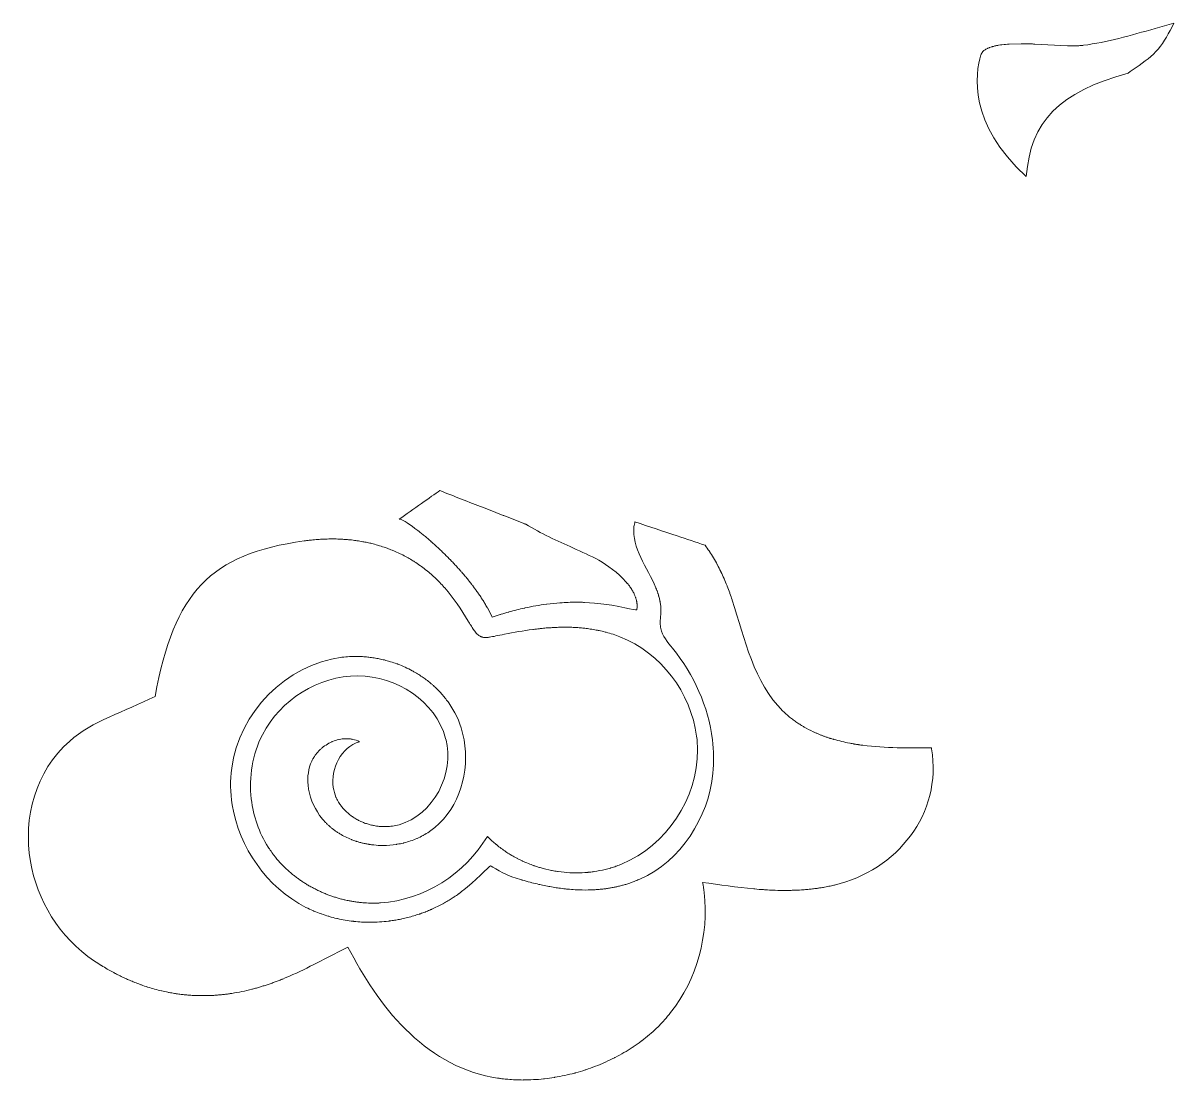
# Model space of a CAD drawing. Header units: millimetres. Extents: x -1356 to 546, y -801 to 88.
# Drawn here: x 78.3 to 284.7, y -286.7 to -97.3 of the extents above; entities that cross this region are included whole.
import ezdxf

# ---------------------------------------------------------------- set-up
doc = ezdxf.new("R2010")
doc.units = ezdxf.units.MM
doc.header["$MEASUREMENT"] = 0
doc.layers.add('Layer 1', color=7, linetype='Continuous')

msp = doc.modelspace()

# ---------------------------------------------------------------- linework, layer by layer
at = {"layer": 'Layer 1', "lineweight": 0}
for points, knots in [([(276.49, -106.25), (264.08, -109.68), (258.93, -114.9), (258.2, -124.8), (247.74, -115.32), (249.02, -106.38), (250.07, -102.97), (250.09, -102.9), (250.12, -102.83), (250.14, -102.78), (250.14, -102.78), (250.17, -102.74), (250.17, -102.74), (250.19, -102.68), (250.22, -102.63), (250.26, -102.58), (250.28, -102.56), (250.3, -102.53), (250.32, -102.51), (250.36, -102.46), (250.39, -102.42), (250.43, -102.38), (250.46, -102.35), (250.49, -102.32), (250.54, -102.28), (250.58, -102.24), (250.62, -102.2), (250.68, -102.16), (250.68, -102.16), (250.81, -102.07), (250.81, -102.07), (250.85, -102.04), (250.9, -102.01), (250.94, -101.99), (250.94, -101.99), (251.14, -101.88), (251.14, -101.88), (251.19, -101.86), (251.24, -101.83), (251.29, -101.81), (251.29, -101.81), (251.52, -101.71), (251.52, -101.71), (251.58, -101.69), (251.63, -101.66), (251.69, -101.64), (251.69, -101.64), (251.95, -101.56), (251.95, -101.56), (252.02, -101.54), (252.08, -101.52), (252.16, -101.5), (252.2, -101.48), (252.25, -101.47), (252.3, -101.46), (252.3, -101.46), (252.44, -101.42), (252.44, -101.42), (252.51, -101.4), (252.59, -101.38), (252.67, -101.37), (252.73, -101.35), (252.79, -101.34), (252.85, -101.33), (252.85, -101.33), (252.99, -101.3), (252.99, -101.3), (253.07, -101.29), (253.15, -101.27), (253.23, -101.26), (253.23, -101.26), (253.58, -101.2), (253.58, -101.2), (253.66, -101.19), (253.75, -101.18), (253.83, -101.17), (253.83, -101.17), (254.21, -101.13), (254.21, -101.13), (254.29, -101.12), (254.38, -101.11), (254.47, -101.1), (254.47, -101.1), (254.83, -101.07), (254.83, -101.07), (254.93, -101.06), (255.04, -101.05), (255.14, -101.05), (255.14, -101.05), (257.3, -100.99), (257.3, -100.99), (257.3, -100.99), (258.97, -101.02), (258.97, -101.02), (259.21, -101.03), (259.44, -101.04), (259.72, -101.05), (259.72, -101.05), (265.56, -101.35), (265.56, -101.35), (265.76, -101.35), (265.96, -101.36), (266.15, -101.36), (266.15, -101.36), (266.22, -101.36), (266.22, -101.36), (266.36, -101.36), (266.5, -101.36), (266.63, -101.36), (266.63, -101.36), (266.88, -101.36), (266.88, -101.36), (267, -101.36), (267.13, -101.36), (267.25, -101.35), (267.25, -101.35), (267.43, -101.35), (267.43, -101.35), (267.55, -101.34), (267.66, -101.34), (267.81, -101.33), (267.81, -101.33), (267.93, -101.32), (267.93, -101.32), (268.08, -101.31), (268.22, -101.3), (268.36, -101.28), (268.36, -101.28), (268.43, -101.27), (268.43, -101.27), (272.71, -100.72), (276.89, -99.51), (281.33, -98.24), (282.42, -97.92), (283.54, -97.6), (284.68, -97.28), (283.75, -99.09), (282.94, -100.65), (281.85, -101.94), (280.79, -103.2), (279.37, -104.2), (277.87, -105.26), (277.42, -105.58), (276.95, -105.91), (276.49, -106.25)], [0, 0, 0, 0, 1, 1, 1, 2, 2, 2, 3, 3, 3, 4, 4, 4, 5, 5, 5, 6, 6, 6, 7, 7, 7, 8, 8, 8, 9, 9, 9, 10, 10, 10, 11, 11, 11, 12, 12, 12, 13, 13, 13, 14, 14, 14, 15, 15, 15, 16, 16, 16, 17, 17, 17, 18, 18, 18, 19, 19, 19, 20, 20, 20, 21, 21, 21, 22, 22, 22, 23, 23, 23, 24, 24, 24, 25, 25, 25, 26, 26, 26, 27, 27, 27, 28, 28, 28, 29, 29, 29, 30, 30, 30, 31, 31, 31, 32, 32, 32, 33, 33, 33, 34, 34, 34, 35, 35, 35, 36, 36, 36, 37, 37, 37, 38, 38, 38, 39, 39, 39, 40, 40, 40, 41, 41, 41, 42, 42, 42, 43, 43, 43, 44, 44, 44, 45, 45, 45, 46, 46, 46, 47, 47, 47, 48, 48, 48, 48]), ([(164.43, -185.53), (164.51, -185.56), (164.59, -185.59), (164.67, -185.62), (165.88, -186.09), (167.09, -186.57), (168.29, -187.06), (168.35, -187.08), (168.4, -187.11), (168.46, -187.13), (171.18, -188.78), (174.09, -190.1), (176.92, -191.38), (178.51, -192.09), (180.06, -192.79), (181.55, -193.54), (183.06, -194.47), (184.98, -195.82), (186.41, -197.43), (186.41, -197.44), (186.42, -197.44), (186.42, -197.44), (186.5, -197.53), (186.58, -197.63), (186.66, -197.73), (186.67, -197.73), (186.67, -197.73), (186.67, -197.74), (186.75, -197.83), (186.83, -197.93), (186.9, -198.02), (186.91, -198.03), (186.91, -198.03), (186.92, -198.04), (186.99, -198.13), (187.06, -198.23), (187.13, -198.33), (187.13, -198.33), (187.14, -198.34), (187.14, -198.35), (187.21, -198.44), (187.28, -198.54), (187.34, -198.63), (187.35, -198.64), (187.35, -198.65), (187.36, -198.66), (187.42, -198.75), (187.48, -198.85), (187.53, -198.94), (187.54, -198.95), (187.55, -198.97), (187.56, -198.98), (187.61, -199.07), (187.66, -199.16), (187.71, -199.25), (187.72, -199.27), (187.73, -199.29), (187.74, -199.3), (187.79, -199.39), (187.83, -199.48), (187.87, -199.57), (187.88, -199.59), (187.89, -199.61), (187.9, -199.63), (187.94, -199.71), (187.98, -199.8), (188.02, -199.89), (188.02, -199.91), (188.03, -199.94), (188.04, -199.96), (188.08, -200.04), (188.11, -200.13), (188.14, -200.22), (188.15, -200.24), (188.16, -200.27), (188.17, -200.29), (188.19, -200.37), (188.22, -200.46), (188.24, -200.54), (188.25, -200.57), (188.26, -200.6), (188.27, -200.63), (188.29, -200.71), (188.3, -200.79), (188.32, -200.87), (188.33, -200.9), (188.34, -200.93), (188.34, -200.97), (188.36, -201.04), (188.37, -201.12), (188.38, -201.19), (188.38, -201.23), (188.39, -201.27), (188.39, -201.31), (188.4, -201.37), (188.4, -201.44), (188.41, -201.5), (188.41, -201.55), (188.42, -201.6), (188.42, -201.66), (188.42, -201.7), (188.42, -201.74), (188.42, -201.78), (188.42, -201.97), (188.41, -202.16), (188.39, -202.35), (188.39, -202.35), (188.39, -202.36), (188.39, -202.36), (188.38, -202.38), (188.37, -202.4), (188.36, -202.42), (188.35, -202.42), (188.34, -202.43), (188.33, -202.44), (188.32, -202.44), (188.3, -202.45), (188.29, -202.46), (188.27, -202.46), (188.26, -202.47), (188.24, -202.47), (188.22, -202.47), (188.2, -202.47), (188.18, -202.48), (188.16, -202.48), (188.15, -202.48), (188.13, -202.48), (187.24, -202.48), (184.09, -201.33), (178.98, -201.13), (178.92, -201.13), (178.86, -201.13), (178.8, -201.12), (178.55, -201.12), (178.3, -201.11), (178.04, -201.11), (177.95, -201.11), (177.85, -201.1), (177.76, -201.1), (177.67, -201.1), (177.58, -201.1), (177.5, -201.1), (176.58, -201.1), (175.61, -201.13), (174.58, -201.21), (174.58, -201.21), (174.58, -201.21), (174.58, -201.21), (173.82, -201.26), (173.03, -201.34), (172.21, -201.45), (172.19, -201.45), (172.17, -201.45), (172.15, -201.46), (170.93, -201.62), (169.65, -201.84), (168.31, -202.13), (168.28, -202.14), (168.24, -202.14), (168.2, -202.15), (167.31, -202.35), (166.39, -202.58), (165.44, -202.84), (165.42, -202.85), (165.4, -202.86), (165.38, -202.86), (164.93, -202.99), (164.48, -203.12), (164.02, -203.26), (163.98, -203.28), (163.93, -203.29), (163.88, -203.31), (163.4, -203.46), (162.91, -203.62), (162.42, -203.79), (162.17, -203.23), (161.89, -202.68), (161.58, -202.13), (161.57, -202.09), (161.55, -202.06), (161.53, -202.03), (161.39, -201.79), (161.25, -201.54), (161.11, -201.3), (161.08, -201.25), (161.05, -201.2), (161.02, -201.15), (160.88, -200.93), (160.74, -200.7), (160.6, -200.48), (160.56, -200.42), (160.52, -200.36), (160.48, -200.3), (160.34, -200.09), (160.2, -199.88), (160.05, -199.66), (160.01, -199.6), (159.96, -199.54), (159.92, -199.47), (159.78, -199.27), (159.63, -199.06), (159.48, -198.85), (159.43, -198.79), (159.39, -198.73), (159.34, -198.66), (159.19, -198.46), (159.04, -198.25), (158.88, -198.05), (158.83, -197.99), (158.78, -197.92), (158.73, -197.86), (158.58, -197.66), (158.42, -197.46), (158.26, -197.26), (158.21, -197.2), (158.16, -197.14), (158.11, -197.07), (157.95, -196.87), (157.79, -196.68), (157.62, -196.48), (157.57, -196.42), (157.52, -196.36), (157.47, -196.3), (157.3, -196.1), (157.14, -195.91), (156.97, -195.72), (156.92, -195.66), (156.87, -195.6), (156.81, -195.54), (156.65, -195.35), (156.47, -195.16), (156.3, -194.97), (156.25, -194.91), (156.2, -194.86), (156.15, -194.8), (155.98, -194.61), (155.8, -194.42), (155.63, -194.23), (155.58, -194.18), (155.53, -194.13), (155.48, -194.08), (155.31, -193.89), (155.13, -193.71), (154.95, -193.52), (154.9, -193.47), (154.86, -193.43), (154.81, -193.38), (154.63, -193.2), (154.45, -193.01), (154.26, -192.83), (154.22, -192.79), (154.18, -192.75), (154.14, -192.71), (153.95, -192.52), (153.76, -192.34), (153.58, -192.16), (153.54, -192.12), (153.51, -192.09), (153.47, -192.05), (153.28, -191.87), (153.09, -191.69), (152.9, -191.51), (152.87, -191.48), (152.84, -191.45), (152.81, -191.42), (152.61, -191.24), (152.42, -191.07), (152.23, -190.9), (152.2, -190.87), (152.18, -190.85), (152.15, -190.82), (151.96, -190.64), (151.76, -190.47), (151.57, -190.3), (151.55, -190.29), (151.53, -190.27), (151.51, -190.25), (151.31, -190.08), (151.12, -189.91), (150.93, -189.75), (150.92, -189.73), (150.9, -189.72), (150.88, -189.7), (150.69, -189.54), (150.5, -189.38), (150.31, -189.22), (150.3, -189.21), (150.28, -189.2), (150.27, -189.19), (150.08, -189.03), (149.89, -188.88), (149.71, -188.73), (149.7, -188.72), (149.69, -188.72), (149.69, -188.71), (149.5, -188.56), (149.32, -188.42), (149.14, -188.28), (149.13, -188.27), (149.13, -188.27), (149.13, -188.27), (147.66, -187.13), (146.52, -186.4), (146, -186.24), (146, -186.24), (146, -186.24), (146, -186.24), (145.94, -186.22), (145.88, -186.21), (145.84, -186.21), (145.84, -186.21), (145.83, -186.21), (145.83, -186.21), (145.83, -186.21), (145.82, -186.2), (145.82, -186.2), (145.78, -186.2), (145.75, -186.21), (145.73, -186.23), (148.29, -184.43), (151.41, -182.24), (153.07, -181.07), (155.62, -182.13), (158.23, -183.14), (160.86, -184.15), (162.04, -184.6), (163.24, -185.06), (164.43, -185.53)], [0, 0, 0, 0, 1, 1, 1, 2, 2, 2, 3, 3, 3, 4, 4, 4, 5, 5, 5, 6, 6, 6, 7, 7, 7, 8, 8, 8, 9, 9, 9, 10, 10, 10, 11, 11, 11, 12, 12, 12, 13, 13, 13, 14, 14, 14, 15, 15, 15, 16, 16, 16, 17, 17, 17, 18, 18, 18, 19, 19, 19, 20, 20, 20, 21, 21, 21, 22, 22, 22, 23, 23, 23, 24, 24, 24, 25, 25, 25, 26, 26, 26, 27, 27, 27, 28, 28, 28, 29, 29, 29, 30, 30, 30, 31, 31, 31, 32, 32, 32, 33, 33, 33, 34, 34, 34, 35, 35, 35, 36, 36, 36, 37, 37, 37, 38, 38, 38, 39, 39, 39, 40, 40, 40, 41, 41, 41, 42, 42, 42, 43, 43, 43, 44, 44, 44, 45, 45, 45, 46, 46, 46, 47, 47, 47, 48, 48, 48, 49, 49, 49, 50, 50, 50, 51, 51, 51, 52, 52, 52, 53, 53, 53, 54, 54, 54, 55, 55, 55, 56, 56, 56, 57, 57, 57, 58, 58, 58, 59, 59, 59, 60, 60, 60, 61, 61, 61, 62, 62, 62, 63, 63, 63, 64, 64, 64, 65, 65, 65, 66, 66, 66, 67, 67, 67, 68, 68, 68, 69, 69, 69, 70, 70, 70, 71, 71, 71, 72, 72, 72, 73, 73, 73, 74, 74, 74, 75, 75, 75, 76, 76, 76, 77, 77, 77, 78, 78, 78, 79, 79, 79, 80, 80, 80, 81, 81, 81, 82, 82, 82, 83, 83, 83, 84, 84, 84, 85, 85, 85, 86, 86, 86, 87, 87, 87, 88, 88, 88, 89, 89, 89, 90, 90, 90, 91, 91, 91, 92, 92, 92, 93, 93, 93, 94, 94, 94, 95, 95, 95, 96, 96, 96, 97, 97, 97, 98, 98, 98, 99, 99, 99, 100, 100, 100, 101, 101, 101, 102, 102, 102, 103, 103, 103, 104, 104, 104, 105, 105, 105, 106, 106, 106, 107, 107, 107, 108, 108, 108, 109, 109, 109, 109]), ([(212.91, -252.72), (212.42, -252.7), (211.92, -252.67), (211.42, -252.64), (211.31, -252.64), (211.2, -252.63), (211.09, -252.62), (210.56, -252.59), (210.03, -252.55), (209.5, -252.5), (209.45, -252.5), (209.41, -252.49), (209.36, -252.49), (206.28, -252.21), (203.2, -251.76), (200.16, -251.31), (200.16, -251.31), (200.16, -251.31), (200.16, -251.31), (200.16, -251.31), (200.16, -251.31), (200.16, -251.31), (200.27, -251.91), (200.36, -252.52), (200.43, -253.12), (201.33, -260.72), (199.15, -268.65), (194.43, -274.67), (194.08, -275.11), (193.72, -275.54), (193.34, -275.96), (193.3, -276.02), (193.25, -276.07), (193.2, -276.12), (192.83, -276.53), (192.45, -276.92), (192.05, -277.31), (192, -277.36), (191.95, -277.41), (191.9, -277.46), (191.07, -278.25), (190.19, -279), (189.27, -279.69), (189.22, -279.73), (189.18, -279.77), (189.13, -279.8), (188.67, -280.14), (188.21, -280.47), (187.73, -280.79), (187.67, -280.82), (187.62, -280.86), (187.56, -280.9), (186.57, -281.55), (185.55, -282.14), (184.49, -282.69), (184.45, -282.71), (184.41, -282.73), (184.36, -282.76), (183.84, -283.02), (183.31, -283.27), (182.78, -283.52), (182.72, -283.54), (182.66, -283.57), (182.6, -283.59), (181.5, -284.08), (180.37, -284.52), (179.22, -284.9), (179.18, -284.91), (179.15, -284.92), (179.11, -284.93), (178.55, -285.12), (177.98, -285.29), (177.41, -285.44), (177.35, -285.46), (177.29, -285.48), (177.23, -285.49), (176.05, -285.81), (174.86, -286.07), (173.66, -286.26), (173.64, -286.27), (173.61, -286.27), (173.58, -286.28), (173, -286.37), (172.42, -286.45), (171.83, -286.52), (171.77, -286.52), (171.7, -286.53), (171.64, -286.54), (171.05, -286.6), (170.46, -286.65), (169.88, -286.68), (169.87, -286.68), (169.85, -286.68), (169.84, -286.68), (169.24, -286.72), (168.64, -286.73), (168.05, -286.73), (168.02, -286.73), (168, -286.74), (167.98, -286.74), (167.51, -286.73), (167.05, -286.73), (166.58, -286.7), (166.57, -286.7), (166.57, -286.7), (166.56, -286.7), (166.13, -286.68), (165.7, -286.65), (165.27, -286.62), (165.19, -286.61), (165.1, -286.6), (165.02, -286.59), (164.65, -286.56), (164.28, -286.52), (163.91, -286.47), (163.84, -286.46), (163.76, -286.45), (163.69, -286.44), (163.25, -286.38), (162.82, -286.31), (162.39, -286.23), (150.18, -283.94), (141.89, -273.38), (136.57, -262.9), (133.3, -264.55), (130.06, -266.33), (126.7, -267.85), (126.09, -268.13), (125.48, -268.39), (124.87, -268.64), (124.78, -268.67), (124.69, -268.71), (124.61, -268.75), (124.36, -268.85), (124.12, -268.94), (123.87, -269.03), (123.76, -269.08), (123.64, -269.12), (123.53, -269.16), (123.29, -269.25), (123.06, -269.33), (122.82, -269.42), (122.7, -269.46), (122.58, -269.5), (122.46, -269.54), (122.23, -269.62), (121.99, -269.7), (121.76, -269.78), (121.64, -269.81), (121.52, -269.85), (121.4, -269.89), (121.16, -269.96), (120.93, -270.04), (120.7, -270.1), (120.58, -270.14), (120.46, -270.17), (120.35, -270.2), (120.11, -270.27), (119.87, -270.34), (119.63, -270.4), (119.53, -270.43), (119.44, -270.45), (119.35, -270.47), (118.15, -270.78), (116.97, -271.03), (115.78, -271.21), (115.68, -271.22), (115.58, -271.24), (115.48, -271.26), (115.25, -271.29), (115.02, -271.32), (114.78, -271.35), (114.66, -271.37), (114.54, -271.38), (114.42, -271.4), (114.2, -271.42), (113.97, -271.44), (113.75, -271.47), (113.62, -271.48), (113.49, -271.49), (113.36, -271.5), (113.14, -271.52), (112.92, -271.54), (112.7, -271.55), (112.57, -271.56), (112.44, -271.57), (112.31, -271.57), (112.09, -271.58), (111.87, -271.6), (111.65, -271.6), (111.53, -271.61), (111.4, -271.61), (111.28, -271.61), (111.05, -271.62), (110.82, -271.62), (110.6, -271.62), (110.53, -271.62), (110.45, -271.62), (110.38, -271.62), (110.05, -271.62), (109.72, -271.61), (109.39, -271.6), (109.3, -271.6), (109.21, -271.59), (109.11, -271.59), (108.81, -271.58), (108.5, -271.56), (108.2, -271.54), (108.09, -271.53), (107.99, -271.52), (107.88, -271.51), (107.59, -271.49), (107.29, -271.46), (107, -271.43), (106.89, -271.41), (106.78, -271.4), (106.68, -271.39), (106.38, -271.35), (106.08, -271.31), (105.78, -271.27), (105.68, -271.25), (105.58, -271.24), (105.48, -271.22), (105.17, -271.17), (104.85, -271.12), (104.53, -271.06), (104.46, -271.04), (104.38, -271.03), (104.3, -271.02), (103.93, -270.94), (103.56, -270.86), (103.19, -270.78), (103.17, -270.77), (103.15, -270.77), (103.13, -270.76), (102.32, -270.57), (101.51, -270.35), (100.71, -270.09), (100.69, -270.09), (100.67, -270.08), (100.64, -270.07), (100.28, -269.96), (99.91, -269.83), (99.55, -269.7), (99.47, -269.67), (99.39, -269.64), (99.31, -269.61), (99, -269.5), (98.69, -269.38), (98.39, -269.26), (98.28, -269.22), (98.18, -269.18), (98.08, -269.14), (97.79, -269.02), (97.51, -268.9), (97.22, -268.78), (97.11, -268.73), (97, -268.68), (96.89, -268.63), (96.61, -268.5), (96.34, -268.37), (96.06, -268.24), (95.95, -268.19), (95.84, -268.13), (95.73, -268.08), (95.44, -267.94), (95.16, -267.79), (94.88, -267.65), (94.78, -267.59), (94.68, -267.54), (94.57, -267.49), (94.27, -267.32), (93.97, -267.16), (93.67, -266.99), (93.59, -266.94), (93.51, -266.9), (93.43, -266.85), (93.08, -266.64), (92.72, -266.43), (92.37, -266.21), (92.34, -266.2), (92.32, -266.18), (92.29, -266.17), (91.9, -265.92), (91.51, -265.67), (91.12, -265.41), (84.75, -261.15), (80.82, -254.49), (79.65, -247.55), (78.31, -239.69), (80.51, -231.47), (86.68, -225.98), (90.7, -222.41), (96.45, -220.78), (101.98, -217.97), (105.4, -199.32), (111.82, -192.45), (128.75, -190.11), (128.88, -190.09), (129, -190.07), (129.13, -190.06), (129.34, -190.03), (129.56, -190), (129.77, -189.98), (129.95, -189.96), (130.12, -189.94), (130.3, -189.92), (130.49, -189.91), (130.69, -189.89), (130.88, -189.87), (131.05, -189.86), (131.22, -189.85), (131.39, -189.83), (131.71, -189.81), (132.02, -189.8), (132.34, -189.78), (132.5, -189.78), (132.67, -189.77), (132.83, -189.77), (133.03, -189.76), (133.22, -189.76), (133.42, -189.76), (133.58, -189.76), (133.74, -189.76), (133.9, -189.76), (134.27, -189.76), (134.64, -189.77), (135.01, -189.78), (135.14, -189.79), (135.27, -189.79), (135.4, -189.8), (135.71, -189.82), (136.02, -189.84), (136.32, -189.86), (136.43, -189.87), (136.54, -189.88), (136.65, -189.89), (137.03, -189.92), (137.39, -189.97), (137.76, -190.01), (137.9, -190.03), (138.03, -190.05), (138.16, -190.07), (138.53, -190.12), (138.89, -190.18), (139.25, -190.25), (139.37, -190.27), (139.48, -190.29), (139.59, -190.31), (139.9, -190.37), (140.2, -190.44), (140.5, -190.51), (140.61, -190.53), (140.72, -190.55), (140.82, -190.58), (141.18, -190.67), (141.54, -190.76), (141.89, -190.87), (142.01, -190.9), (142.13, -190.94), (142.26, -190.98), (142.61, -191.08), (142.96, -191.2), (143.31, -191.32), (143.41, -191.35), (143.5, -191.39), (143.6, -191.42), (143.9, -191.53), (144.19, -191.65), (144.48, -191.77), (144.59, -191.81), (144.69, -191.85), (144.79, -191.89), (145.13, -192.03), (145.47, -192.19), (145.8, -192.35), (145.91, -192.4), (146.02, -192.45), (146.13, -192.51), (146.47, -192.67), (146.81, -192.85), (147.14, -193.03), (147.22, -193.07), (147.29, -193.12), (147.36, -193.16), (147.65, -193.32), (147.94, -193.49), (148.23, -193.67), (148.32, -193.73), (148.41, -193.78), (148.5, -193.84), (148.82, -194.05), (149.14, -194.26), (149.46, -194.49), (149.55, -194.55), (149.65, -194.62), (149.74, -194.69), (150.06, -194.92), (150.37, -195.16), (150.68, -195.41), (150.73, -195.45), (150.79, -195.5), (150.84, -195.54), (151.12, -195.77), (151.4, -196.01), (151.67, -196.25), (151.76, -196.33), (151.84, -196.4), (151.92, -196.48), (152.22, -196.75), (152.51, -197.03), (152.8, -197.31), (152.88, -197.4), (152.96, -197.48), (153.04, -197.56), (153.31, -197.85), (153.59, -198.14), (153.85, -198.44), (153.88, -198.47), (153.9, -198.49), (153.93, -198.52), (155.54, -200.35), (156.89, -202.39), (158.14, -204.48), (158.19, -204.56), (158.23, -204.63), (158.27, -204.7), (158.32, -204.79), (158.38, -204.88), (158.43, -204.96), (158.48, -205.04), (158.53, -205.13), (158.58, -205.21), (158.67, -205.35), (158.75, -205.48), (158.83, -205.61), (158.87, -205.66), (158.9, -205.71), (158.93, -205.76), (159, -205.86), (159.06, -205.95), (159.12, -206.04), (159.15, -206.08), (159.18, -206.12), (159.21, -206.16), (159.29, -206.26), (159.36, -206.36), (159.44, -206.45), (159.46, -206.49), (159.49, -206.52), (159.52, -206.56), (159.6, -206.64), (159.67, -206.73), (159.74, -206.8), (159.77, -206.82), (159.79, -206.84), (159.81, -206.86), (159.87, -206.92), (159.93, -206.97), (159.99, -207.01), (160.02, -207.03), (160.04, -207.06), (160.07, -207.07), (160.14, -207.12), (160.21, -207.17), (160.29, -207.21), (160.32, -207.22), (160.35, -207.24), (160.38, -207.25), (160.44, -207.28), (160.51, -207.31), (160.58, -207.33), (160.61, -207.34), (160.64, -207.35), (160.67, -207.36), (160.74, -207.37), (160.82, -207.39), (160.89, -207.4), (160.92, -207.4), (160.96, -207.41), (161, -207.41), (161.08, -207.42), (161.16, -207.42), (161.25, -207.42), (161.25, -207.42), (161.26, -207.42), (161.26, -207.42), (161.32, -207.42), (161.39, -207.42), (161.45, -207.42), (161.5, -207.41), (161.55, -207.41), (161.6, -207.41), (161.68, -207.4), (161.75, -207.39), (161.83, -207.38), (161.87, -207.38), (161.91, -207.37), (161.96, -207.36), (162.63, -207.27), (163.48, -207.07), (164.65, -206.83), (166.32, -206.5), (168.01, -206.2), (169.72, -205.98), (169.76, -205.98), (169.8, -205.97), (169.84, -205.97), (170.19, -205.92), (170.55, -205.88), (170.9, -205.84), (170.99, -205.83), (171.09, -205.82), (171.18, -205.81), (171.5, -205.78), (171.82, -205.75), (172.14, -205.72), (172.27, -205.71), (172.4, -205.7), (172.53, -205.69), (172.83, -205.67), (173.13, -205.65), (173.43, -205.64), (173.57, -205.63), (173.72, -205.62), (173.87, -205.61), (174.16, -205.6), (174.44, -205.59), (174.73, -205.59), (174.89, -205.58), (175.05, -205.58), (175.21, -205.58), (175.51, -205.58), (175.81, -205.58), (176.11, -205.58), (176.24, -205.59), (176.36, -205.59), (176.49, -205.59), (176.8, -205.6), (177.1, -205.62), (177.41, -205.63), (177.53, -205.64), (177.65, -205.65), (177.78, -205.65), (178.09, -205.67), (178.4, -205.7), (178.71, -205.73), (178.83, -205.75), (178.94, -205.76), (179.06, -205.77), (179.38, -205.8), (179.7, -205.85), (180.02, -205.9), (180.12, -205.91), (180.23, -205.92), (180.33, -205.94), (180.67, -206), (181, -206.06), (181.33, -206.13), (181.42, -206.14), (181.51, -206.16), (181.6, -206.18), (181.96, -206.25), (182.33, -206.34), (182.69, -206.44), (182.74, -206.45), (182.8, -206.46), (182.85, -206.47), (183.69, -206.7), (184.52, -206.97), (185.34, -207.29), (192.68, -210.18), (198.09, -217.34), (199.09, -225.13), (199.19, -225.93), (199.25, -226.75), (199.25, -227.56), (199.32, -236.26), (193.69, -244.73), (185.65, -248.04), (185.34, -248.17), (185.03, -248.29), (184.72, -248.4), (184.68, -248.41), (184.64, -248.42), (184.6, -248.44), (184.33, -248.53), (184.05, -248.62), (183.77, -248.7), (183.72, -248.72), (183.67, -248.74), (183.62, -248.75), (183.31, -248.84), (183.01, -248.92), (182.7, -249), (182.69, -249), (182.69, -249), (182.68, -249), (182.03, -249.16), (181.37, -249.29), (180.7, -249.38), (180.66, -249.39), (180.61, -249.4), (180.56, -249.4), (180.27, -249.44), (179.98, -249.48), (179.69, -249.5), (179.65, -249.51), (179.61, -249.51), (179.57, -249.52), (178.9, -249.58), (178.23, -249.61), (177.56, -249.61), (177.53, -249.61), (177.51, -249.61), (177.48, -249.61), (177.16, -249.61), (176.83, -249.6), (176.5, -249.58), (176.46, -249.58), (176.41, -249.58), (176.37, -249.58), (175.67, -249.54), (174.96, -249.47), (174.27, -249.37), (174.23, -249.37), (174.19, -249.36), (174.15, -249.36), (173.83, -249.31), (173.52, -249.26), (173.21, -249.2), (173.17, -249.19), (173.13, -249.18), (173.09, -249.17), (172.4, -249.04), (171.72, -248.87), (171.04, -248.67), (170.99, -248.66), (170.95, -248.65), (170.9, -248.63), (170.59, -248.54), (170.29, -248.44), (169.99, -248.34), (169.96, -248.33), (169.93, -248.32), (169.9, -248.31), (169.24, -248.08), (168.59, -247.81), (167.95, -247.52), (167.9, -247.5), (167.85, -247.48), (167.8, -247.45), (167.5, -247.31), (167.21, -247.17), (166.92, -247.02), (166.9, -247.01), (166.89, -247), (166.87, -247), (166.56, -246.83), (166.25, -246.66), (165.94, -246.48), (165.91, -246.46), (165.89, -246.44), (165.86, -246.43), (165.59, -246.27), (165.33, -246.11), (165.07, -245.94), (165.02, -245.9), (164.96, -245.87), (164.91, -245.83), (164.34, -245.45), (163.78, -245.04), (163.25, -244.61), (163.21, -244.57), (163.16, -244.53), (163.12, -244.5), (162.9, -244.31), (162.68, -244.12), (162.46, -243.92), (162.41, -243.88), (162.36, -243.84), (162.31, -243.79), (162.06, -243.56), (161.81, -243.32), (161.57, -243.08), (157.57, -249.8), (150.22, -254.5), (142.41, -255), (142.19, -255.02), (141.98, -255.02), (141.76, -255.03), (141.52, -255.03), (141.27, -255.05), (141.03, -255.05), (140.76, -255.05), (140.5, -255.03), (140.23, -255.02), (140.02, -255.01), (139.82, -255.01), (139.61, -255), (139.35, -254.98), (139.09, -254.95), (138.83, -254.92), (138.62, -254.9), (138.4, -254.88), (138.19, -254.85), (137.93, -254.82), (137.68, -254.78), (137.43, -254.73), (137.21, -254.7), (137, -254.66), (136.78, -254.62), (136.53, -254.57), (136.28, -254.51), (136.03, -254.46), (135.82, -254.41), (135.6, -254.36), (135.39, -254.3), (135.14, -254.24), (134.9, -254.16), (134.65, -254.09), (134.44, -254.03), (134.23, -253.96), (134.01, -253.89), (133.77, -253.82), (133.54, -253.73), (133.3, -253.64), (133.09, -253.57), (132.88, -253.49), (132.67, -253.4), (132.43, -253.31), (132.2, -253.21), (131.97, -253.11), (131.76, -253.02), (131.56, -252.93), (131.35, -252.83), (131.13, -252.73), (130.9, -252.62), (130.68, -252.5), (130.48, -252.4), (130.27, -252.29), (130.07, -252.18), (129.86, -252.06), (129.64, -251.94), (129.43, -251.82), (129.23, -251.7), (129.03, -251.58), (128.84, -251.45), (128.63, -251.32), (128.42, -251.19), (128.22, -251.05), (128.03, -250.92), (127.84, -250.79), (127.65, -250.65), (127.46, -250.51), (127.26, -250.36), (127.07, -250.22), (126.88, -250.07), (126.7, -249.92), (126.52, -249.77), (126.34, -249.62), (126.15, -249.47), (125.97, -249.31), (125.79, -249.15), (125.62, -248.98), (125.45, -248.82), (125.28, -248.66), (125.1, -248.5), (124.94, -248.33), (124.76, -248.16), (124.6, -247.97), (124.43, -247.79), (124.28, -247.62), (124.12, -247.46), (123.97, -247.29), (123.8, -247.09), (123.64, -246.88), (123.48, -246.67), (123.35, -246.51), (123.21, -246.35), (123.08, -246.18), (122.87, -245.9), (122.68, -245.6), (122.49, -245.31), (122.42, -245.21), (122.35, -245.12), (122.28, -245.01), (120.63, -242.41), (119.6, -239.43), (119.25, -236.37), (118.79, -232.43), (119.43, -228.37), (121.24, -224.84), (124.46, -218.57), (131.3, -214.29), (138.34, -214.3), (145.27, -214.31), (152.25, -218.84), (154.08, -225.52), (154.19, -225.94), (154.28, -226.36), (154.34, -226.79), (155.33, -233.17), (150.97, -240.29), (144.55, -241.23), (144.37, -241.25), (144.18, -241.27), (144, -241.29), (143.95, -241.29), (143.9, -241.3), (143.84, -241.3), (143.69, -241.31), (143.54, -241.32), (143.39, -241.32), (143.3, -241.32), (143.2, -241.33), (143.11, -241.33), (142.98, -241.33), (142.85, -241.32), (142.71, -241.31), (142.61, -241.31), (142.5, -241.31), (142.39, -241.3), (142.26, -241.29), (142.13, -241.27), (142, -241.26), (141.89, -241.24), (141.78, -241.23), (141.67, -241.22), (141.54, -241.2), (141.42, -241.17), (141.29, -241.15), (141.18, -241.13), (141.07, -241.11), (140.96, -241.08), (140.83, -241.06), (140.71, -241.03), (140.58, -241), (140.47, -240.97), (140.37, -240.94), (140.26, -240.9), (140.14, -240.87), (140.01, -240.83), (139.89, -240.79), (139.78, -240.76), (139.68, -240.72), (139.57, -240.68), (139.45, -240.63), (139.33, -240.59), (139.22, -240.54), (139.11, -240.5), (139, -240.44), (138.89, -240.4), (138.71, -240.31), (138.53, -240.22), (138.35, -240.13), (138.22, -240.06), (138.09, -239.99), (137.97, -239.92), (137.87, -239.86), (137.77, -239.8), (137.67, -239.73), (137.57, -239.67), (137.46, -239.6), (137.36, -239.53), (137.27, -239.47), (137.18, -239.39), (137.08, -239.33), (136.98, -239.25), (136.89, -239.18), (136.79, -239.1), (136.7, -239.03), (136.62, -238.95), (136.53, -238.88), (136.44, -238.8), (136.35, -238.71), (136.26, -238.63), (136.18, -238.55), (136.1, -238.47), (136.02, -238.39), (135.93, -238.3), (135.85, -238.21), (135.76, -238.11), (135.69, -238.03), (135.62, -237.94), (135.55, -237.86), (135.46, -237.76), (135.39, -237.65), (135.31, -237.55), (135.25, -237.46), (135.18, -237.38), (135.12, -237.29), (135.04, -237.17), (134.97, -237.05), (134.9, -236.93), (134.85, -236.85), (134.8, -236.77), (134.75, -236.68), (134.65, -236.51), (134.56, -236.33), (134.48, -236.14), (134.47, -236.11), (134.45, -236.08), (134.43, -236.05), (134.19, -235.49), (134.04, -234.91), (133.95, -234.31), (133.44, -230.9), (135.33, -227.09), (138.65, -226.1), (138.65, -226.1), (138.65, -226.1), (138.65, -226.1), (138.65, -226.1), (138.65, -226.1), (138.65, -226.1), (138.27, -225.91), (137.87, -225.77), (137.46, -225.68), (137.46, -225.68), (137.46, -225.68), (137.46, -225.68), (137.26, -225.64), (137.06, -225.61), (136.85, -225.59), (136.83, -225.58), (136.81, -225.58), (136.78, -225.58), (136.62, -225.57), (136.45, -225.56), (136.29, -225.56), (136.27, -225.56), (136.25, -225.56), (136.23, -225.56), (136.22, -225.56), (136.22, -225.56), (136.21, -225.56), (136.02, -225.56), (135.84, -225.57), (135.65, -225.59), (135.61, -225.6), (135.58, -225.6), (135.54, -225.61), (135.37, -225.63), (135.19, -225.66), (135.02, -225.69), (135, -225.7), (134.98, -225.7), (134.96, -225.71), (134.57, -225.79), (134.18, -225.92), (133.81, -226.07), (133.78, -226.09), (133.74, -226.1), (133.71, -226.11), (133.55, -226.19), (133.39, -226.26), (133.23, -226.35), (133.21, -226.36), (133.19, -226.37), (133.17, -226.38), (132.81, -226.57), (132.46, -226.8), (132.14, -227.05), (132.11, -227.07), (132.08, -227.09), (132.06, -227.11), (131.92, -227.22), (131.79, -227.34), (131.66, -227.46), (131.64, -227.48), (131.61, -227.5), (131.59, -227.52), (131.3, -227.8), (131.03, -228.1), (130.79, -228.42), (130.76, -228.46), (130.74, -228.49), (130.71, -228.52), (130.62, -228.66), (130.53, -228.79), (130.44, -228.93), (130.42, -228.97), (130.4, -229), (130.38, -229.04), (130.28, -229.21), (130.18, -229.39), (130.1, -229.57), (129.47, -230.93), (129.28, -232.43), (129.43, -233.92), (129.62, -235.83), (130.37, -237.73), (131.5, -239.3), (131.65, -239.51), (131.82, -239.72), (131.98, -239.93), (132.02, -239.97), (132.05, -240), (132.08, -240.04), (132.22, -240.2), (132.36, -240.36), (132.5, -240.51), (132.55, -240.56), (132.6, -240.61), (132.65, -240.66), (132.78, -240.8), (132.92, -240.93), (133.05, -241.06), (133.11, -241.11), (133.17, -241.16), (133.23, -241.21), (133.36, -241.34), (133.5, -241.45), (133.64, -241.57), (133.7, -241.62), (133.76, -241.67), (133.82, -241.72), (133.97, -241.83), (134.12, -241.94), (134.27, -242.05), (134.33, -242.09), (134.39, -242.14), (134.44, -242.17), (134.61, -242.29), (134.79, -242.41), (134.97, -242.52), (135.01, -242.54), (135.05, -242.57), (135.09, -242.59), (135.76, -243), (136.47, -243.35), (137.21, -243.64), (137.24, -243.66), (137.28, -243.67), (137.32, -243.69), (137.52, -243.77), (137.73, -243.84), (137.94, -243.91), (137.99, -243.93), (138.05, -243.95), (138.11, -243.96), (138.3, -244.03), (138.5, -244.08), (138.69, -244.14), (138.75, -244.16), (138.82, -244.17), (138.88, -244.19), (139.07, -244.24), (139.27, -244.29), (139.47, -244.33), (139.53, -244.34), (139.59, -244.36), (139.65, -244.37), (139.86, -244.41), (140.07, -244.45), (140.29, -244.49), (140.33, -244.5), (140.38, -244.5), (140.42, -244.51), (140.68, -244.55), (140.94, -244.58), (141.2, -244.61), (141.2, -244.61), (141.2, -244.61), (141.2, -244.61), (141.74, -244.67), (142.29, -244.7), (142.84, -244.7), (142.84, -244.7), (142.84, -244.7), (142.84, -244.7), (142.85, -244.7), (142.85, -244.7), (142.86, -244.7), (143.67, -244.7), (144.48, -244.63), (145.28, -244.51), (145.32, -244.5), (145.36, -244.49), (145.4, -244.49), (145.78, -244.42), (146.16, -244.35), (146.54, -244.26), (146.57, -244.25), (146.61, -244.24), (146.64, -244.23), (147.42, -244.03), (148.18, -243.78), (148.91, -243.46), (148.93, -243.45), (148.95, -243.44), (148.97, -243.44), (149.33, -243.28), (149.67, -243.11), (150.01, -242.92), (150.05, -242.9), (150.09, -242.88), (150.13, -242.86), (150.47, -242.67), (150.79, -242.47), (151.11, -242.26), (151.14, -242.24), (151.17, -242.22), (151.2, -242.2), (151.52, -241.97), (151.84, -241.74), (152.15, -241.48), (156.62, -237.75), (158.42, -231.47), (157.39, -225.74), (157.04, -223.83), (156.38, -221.97), (155.4, -220.3), (155.17, -219.9), (154.91, -219.51), (154.65, -219.13), (154.57, -219.03), (154.49, -218.93), (154.42, -218.83), (154.22, -218.56), (154.02, -218.29), (153.81, -218.04), (153.71, -217.91), (153.6, -217.79), (153.5, -217.67), (153.3, -217.45), (153.1, -217.22), (152.89, -217.01), (152.77, -216.89), (152.65, -216.77), (152.53, -216.65), (152.32, -216.44), (152.11, -216.24), (151.9, -216.05), (151.77, -215.93), (151.64, -215.82), (151.51, -215.71), (151.28, -215.52), (151.06, -215.34), (150.83, -215.16), (150.69, -215.06), (150.56, -214.95), (150.42, -214.85), (150.18, -214.67), (149.93, -214.5), (149.67, -214.33), (149.54, -214.25), (149.41, -214.16), (149.28, -214.07), (149, -213.9), (148.71, -213.73), (148.41, -213.56), (148.31, -213.5), (148.2, -213.44), (148.09, -213.38), (147.27, -212.93), (146.42, -212.54), (145.54, -212.21), (145.47, -212.18), (145.39, -212.16), (145.32, -212.13), (144.96, -212), (144.59, -211.87), (144.22, -211.76), (144.09, -211.72), (143.96, -211.69), (143.83, -211.65), (143.51, -211.56), (143.2, -211.47), (142.88, -211.4), (142.73, -211.36), (142.57, -211.33), (142.42, -211.3), (142.12, -211.23), (141.81, -211.17), (141.51, -211.12), (141.35, -211.09), (141.19, -211.07), (141.03, -211.05), (140.72, -211), (140.41, -210.96), (140.11, -210.93), (139.95, -210.92), (139.79, -210.9), (139.63, -210.89), (139.32, -210.86), (139, -210.85), (138.68, -210.84), (138.53, -210.83), (138.39, -210.82), (138.24, -210.82), (138.15, -210.82), (138.07, -210.81), (137.98, -210.81), (137.71, -210.81), (137.43, -210.83), (137.15, -210.84), (137.06, -210.84), (136.96, -210.84), (136.87, -210.85), (136.4, -210.87), (135.94, -210.91), (135.47, -210.97), (125.5, -212.22), (117.05, -220.89), (115.73, -230.85), (115.44, -233.03), (115.48, -235.23), (115.82, -237.39), (117.05, -245.09), (122.05, -252.22), (129.05, -255.79), (129.46, -256), (129.88, -256.19), (130.3, -256.38), (130.36, -256.4), (130.42, -256.43), (130.47, -256.45), (130.9, -256.63), (131.33, -256.8), (131.76, -256.96), (131.78, -256.97), (131.8, -256.97), (131.82, -256.98), (132.25, -257.13), (132.68, -257.27), (133.12, -257.4), (133.16, -257.41), (133.19, -257.43), (133.23, -257.44), (133.67, -257.57), (134.12, -257.68), (134.57, -257.79), (134.62, -257.8), (134.66, -257.81), (134.71, -257.82), (135.62, -258.02), (136.54, -258.18), (137.47, -258.29), (137.52, -258.29), (137.58, -258.3), (137.63, -258.3), (138.56, -258.41), (139.5, -258.46), (140.44, -258.46), (140.47, -258.46), (140.49, -258.46), (140.52, -258.46), (140.54, -258.46), (140.56, -258.46), (140.58, -258.46), (141.68, -258.46), (142.77, -258.39), (143.86, -258.26), (143.92, -258.25), (143.97, -258.24), (144.03, -258.23), (144.33, -258.2), (144.64, -258.15), (144.94, -258.1), (145.01, -258.09), (145.08, -258.08), (145.15, -258.07), (145.45, -258.02), (145.75, -257.96), (146.05, -257.9), (146.11, -257.89), (146.16, -257.88), (146.21, -257.86), (146.94, -257.71), (147.66, -257.53), (148.36, -257.32), (148.37, -257.32), (148.37, -257.32), (148.37, -257.32), (148.71, -257.22), (149.05, -257.11), (149.38, -257), (149.44, -256.98), (149.5, -256.95), (149.57, -256.93), (149.85, -256.83), (150.13, -256.73), (150.4, -256.63), (150.47, -256.6), (150.54, -256.57), (150.61, -256.54), (150.9, -256.43), (151.18, -256.31), (151.46, -256.19), (151.51, -256.17), (151.56, -256.15), (151.61, -256.13), (152.28, -255.83), (152.94, -255.51), (153.59, -255.16), (153.61, -255.14), (153.64, -255.13), (153.67, -255.11), (153.95, -254.95), (154.23, -254.79), (154.51, -254.63), (154.58, -254.59), (154.64, -254.55), (154.7, -254.51), (154.95, -254.36), (155.19, -254.2), (155.43, -254.05), (155.5, -254), (155.57, -253.96), (155.63, -253.91), (155.89, -253.74), (156.14, -253.57), (156.39, -253.39), (156.43, -253.36), (156.47, -253.33), (156.51, -253.3), (156.8, -253.08), (157.1, -252.86), (157.38, -252.63), (158.92, -251.39), (162.11, -248.34), (162.11, -248.34), (162.11, -248.34), (164.95, -250.01), (166.15, -250.4), (166.67, -250.56), (167.19, -250.72), (167.71, -250.87), (167.75, -250.88), (167.79, -250.9), (167.84, -250.91), (168.3, -251.04), (168.76, -251.17), (169.23, -251.29), (169.34, -251.32), (169.46, -251.35), (169.57, -251.38), (169.97, -251.48), (170.37, -251.58), (170.77, -251.67), (170.91, -251.7), (171.06, -251.73), (171.2, -251.76), (171.58, -251.85), (171.95, -251.92), (172.33, -252), (172.49, -252.03), (172.64, -252.05), (172.8, -252.08), (173.17, -252.15), (173.54, -252.21), (173.92, -252.27), (174.07, -252.29), (174.23, -252.32), (174.38, -252.34), (174.77, -252.39), (175.16, -252.44), (175.56, -252.48), (175.69, -252.5), (175.82, -252.51), (175.96, -252.53), (176.41, -252.57), (176.87, -252.6), (177.32, -252.63), (177.39, -252.63), (177.46, -252.64), (177.53, -252.64), (178.23, -252.68), (178.93, -252.69), (179.62, -252.68), (179.9, -252.67), (180.17, -252.67), (180.44, -252.66), (180.66, -252.65), (180.87, -252.63), (181.09, -252.61), (181.32, -252.6), (181.56, -252.58), (181.79, -252.56), (182.01, -252.54), (182.23, -252.51), (182.45, -252.49), (182.68, -252.46), (182.9, -252.43), (183.13, -252.4), (183.35, -252.36), (183.57, -252.33), (183.79, -252.29), (184.01, -252.25), (184.24, -252.21), (184.46, -252.16), (184.68, -252.11), (184.89, -252.07), (185.11, -252.02), (185.33, -251.96), (185.56, -251.9), (185.79, -251.84), (185.99, -251.79), (186.2, -251.73), (186.41, -251.67), (186.65, -251.6), (186.88, -251.52), (187.11, -251.44), (187.3, -251.37), (187.5, -251.31), (187.69, -251.24), (187.98, -251.13), (188.27, -251.01), (188.56, -250.89), (188.68, -250.84), (188.81, -250.79), (188.93, -250.74), (196.28, -247.46), (201.2, -239.77), (202.01, -231.76), (202.21, -229.75), (202.18, -227.74), (201.94, -225.76), (201.2, -219.8), (198.58, -214.05), (194.78, -209.36), (193.89, -208.27), (192.92, -207.16), (192.65, -205.79), (192.62, -205.66), (192.6, -205.53), (192.59, -205.4), (192.5, -204.47), (192.68, -203.53), (192.68, -202.59), (192.68, -202.57), (192.68, -202.54), (192.68, -202.52), (192.68, -202.37), (192.68, -202.23), (192.67, -202.08), (192.67, -202.03), (192.66, -201.98), (192.66, -201.92), (192.65, -201.81), (192.64, -201.69), (192.63, -201.57), (192.62, -201.52), (192.61, -201.46), (192.6, -201.41), (192.59, -201.29), (192.57, -201.18), (192.55, -201.07), (192.54, -201.01), (192.53, -200.96), (192.52, -200.91), (192.5, -200.79), (192.48, -200.68), (192.45, -200.57), (192.44, -200.52), (192.42, -200.46), (192.41, -200.41), (192.38, -200.3), (192.35, -200.18), (192.32, -200.07), (192.31, -200.02), (192.29, -199.98), (192.28, -199.93), (192.25, -199.81), (192.21, -199.69), (192.17, -199.57), (192.16, -199.53), (192.14, -199.49), (192.13, -199.45), (192.09, -199.32), (192.04, -199.19), (191.99, -199.06), (191.98, -199.04), (191.97, -199.01), (191.96, -198.98), (191.91, -198.84), (191.86, -198.7), (191.8, -198.56), (191.79, -198.55), (191.79, -198.53), (191.78, -198.52), (190.26, -194.82), (187.41, -191.36), (187.86, -187.58), (187.86, -187.57), (187.86, -187.56), (187.86, -187.55), (187.91, -187.27), (187.97, -186.98), (188.04, -186.67), (190.59, -187.56), (193.13, -188.4), (195.6, -189.21), (197.33, -189.78), (198.98, -190.32), (200.59, -190.87), (200.6, -190.88), (200.61, -190.89), (200.62, -190.9), (200.88, -191.25), (201.13, -191.61), (201.37, -191.97), (201.38, -191.99), (201.39, -192), (201.4, -192.01), (201.64, -192.38), (201.88, -192.76), (202.11, -193.15), (202.12, -193.15), (202.12, -193.16), (202.13, -193.17), (202.36, -193.56), (202.58, -193.96), (202.79, -194.36), (202.8, -194.37), (202.8, -194.38), (202.81, -194.38), (203.02, -194.78), (203.22, -195.19), (203.42, -195.6), (203.43, -195.61), (203.43, -195.62), (203.44, -195.64), (203.64, -196.04), (203.82, -196.45), (204, -196.86), (204.01, -196.88), (204.02, -196.9), (204.03, -196.92), (204.2, -197.32), (204.37, -197.73), (204.54, -198.14), (204.54, -198.17), (204.55, -198.19), (204.56, -198.21), (204.72, -198.62), (204.88, -199.03), (205.02, -199.44), (205.03, -199.46), (205.04, -199.48), (205.05, -199.51), (205.19, -199.91), (205.33, -200.3), (205.46, -200.7), (205.46, -200.72), (205.47, -200.73), (205.47, -200.75), (207.76, -207.75), (209.3, -215.48), (214.57, -220.62), (214.67, -220.71), (214.76, -220.79), (214.86, -220.88), (214.96, -220.97), (215.05, -221.07), (215.15, -221.16), (215.26, -221.26), (215.38, -221.35), (215.49, -221.44), (215.58, -221.52), (215.67, -221.61), (215.77, -221.68), (215.89, -221.78), (216, -221.87), (216.12, -221.96), (216.21, -222.03), (216.31, -222.11), (216.4, -222.18), (216.52, -222.27), (216.64, -222.36), (216.76, -222.44), (216.86, -222.51), (216.95, -222.58), (217.05, -222.64), (217.18, -222.73), (217.3, -222.81), (217.43, -222.89), (217.52, -222.96), (217.61, -223.01), (217.71, -223.07), (217.84, -223.16), (217.97, -223.24), (218.11, -223.32), (218.19, -223.37), (218.28, -223.42), (218.36, -223.47), (218.89, -223.77), (219.43, -224.05), (219.99, -224.31), (220.04, -224.34), (220.09, -224.36), (220.14, -224.39), (220.31, -224.46), (220.47, -224.53), (220.64, -224.6), (220.72, -224.64), (220.79, -224.67), (220.87, -224.7), (221.03, -224.77), (221.19, -224.84), (221.36, -224.9), (221.44, -224.93), (221.52, -224.96), (221.6, -225), (221.77, -225.06), (221.93, -225.12), (222.1, -225.18), (222.18, -225.21), (222.26, -225.23), (222.34, -225.26), (222.51, -225.32), (222.68, -225.38), (222.86, -225.44), (222.93, -225.46), (222.99, -225.48), (223.06, -225.5), (223.25, -225.56), (223.44, -225.62), (223.63, -225.67), (223.65, -225.68), (223.68, -225.69), (223.7, -225.69), (224.63, -225.96), (225.57, -226.18), (226.53, -226.37), (226.57, -226.37), (226.6, -226.38), (226.64, -226.39), (226.86, -226.43), (227.08, -226.47), (227.3, -226.5), (227.34, -226.51), (227.38, -226.52), (227.42, -226.52), (227.64, -226.56), (227.87, -226.6), (228.09, -226.63), (228.12, -226.64), (228.16, -226.64), (228.19, -226.65), (228.42, -226.68), (228.66, -226.71), (228.9, -226.74), (228.9, -226.74), (228.9, -226.75), (228.9, -226.75), (232.94, -227.27), (237.16, -227.26), (241.18, -227.18), (241.19, -227.21), (241.19, -227.23), (241.2, -227.26), (241.2, -227.29), (241.21, -227.32), (241.21, -227.35), (243.18, -239.07), (234.94, -249.16), (223.82, -251.8), (223.72, -251.83), (223.62, -251.85), (223.51, -251.87), (223.2, -251.94), (222.89, -252.01), (222.57, -252.07), (222.39, -252.11), (222.2, -252.14), (222.01, -252.17), (221.76, -252.22), (221.51, -252.26), (221.26, -252.3), (221.07, -252.33), (220.87, -252.36), (220.68, -252.39), (220.4, -252.43), (220.12, -252.46), (219.84, -252.49), (219.58, -252.52), (219.32, -252.55), (219.05, -252.57), (218.76, -252.6), (218.47, -252.63), (218.18, -252.65), (217.98, -252.66), (217.77, -252.67), (217.56, -252.69), (217.33, -252.7), (217.1, -252.71), (216.87, -252.72), (216.65, -252.73), (216.44, -252.74), (216.23, -252.74), (215.99, -252.75), (215.74, -252.75), (215.5, -252.75), (215.32, -252.76), (215.14, -252.76), (214.96, -252.76), (214.38, -252.76), (213.79, -252.75), (213.2, -252.73), (213.1, -252.73), (213.01, -252.72), (212.91, -252.72)], [0, 0, 0, 0, 1, 1, 1, 2, 2, 2, 3, 3, 3, 4, 4, 4, 5, 5, 5, 6, 6, 6, 7, 7, 7, 8, 8, 8, 9, 9, 9, 10, 10, 10, 11, 11, 11, 12, 12, 12, 13, 13, 13, 14, 14, 14, 15, 15, 15, 16, 16, 16, 17, 17, 17, 18, 18, 18, 19, 19, 19, 20, 20, 20, 21, 21, 21, 22, 22, 22, 23, 23, 23, 24, 24, 24, 25, 25, 25, 26, 26, 26, 27, 27, 27, 28, 28, 28, 29, 29, 29, 30, 30, 30, 31, 31, 31, 32, 32, 32, 33, 33, 33, 34, 34, 34, 35, 35, 35, 36, 36, 36, 37, 37, 37, 38, 38, 38, 39, 39, 39, 40, 40, 40, 41, 41, 41, 42, 42, 42, 43, 43, 43, 44, 44, 44, 45, 45, 45, 46, 46, 46, 47, 47, 47, 48, 48, 48, 49, 49, 49, 50, 50, 50, 51, 51, 51, 52, 52, 52, 53, 53, 53, 54, 54, 54, 55, 55, 55, 56, 56, 56, 57, 57, 57, 58, 58, 58, 59, 59, 59, 60, 60, 60, 61, 61, 61, 62, 62, 62, 63, 63, 63, 64, 64, 64, 65, 65, 65, 66, 66, 66, 67, 67, 67, 68, 68, 68, 69, 69, 69, 70, 70, 70, 71, 71, 71, 72, 72, 72, 73, 73, 73, 74, 74, 74, 75, 75, 75, 76, 76, 76, 77, 77, 77, 78, 78, 78, 79, 79, 79, 80, 80, 80, 81, 81, 81, 82, 82, 82, 83, 83, 83, 84, 84, 84, 85, 85, 85, 86, 86, 86, 87, 87, 87, 88, 88, 88, 89, 89, 89, 90, 90, 90, 91, 91, 91, 92, 92, 92, 93, 93, 93, 94, 94, 94, 95, 95, 95, 96, 96, 96, 97, 97, 97, 98, 98, 98, 99, 99, 99, 100, 100, 100, 101, 101, 101, 102, 102, 102, 103, 103, 103, 104, 104, 104, 105, 105, 105, 106, 106, 106, 107, 107, 107, 108, 108, 108, 109, 109, 109, 110, 110, 110, 111, 111, 111, 112, 112, 112, 113, 113, 113, 114, 114, 114, 115, 115, 115, 116, 116, 116, 117, 117, 117, 118, 118, 118, 119, 119, 119, 120, 120, 120, 121, 121, 121, 122, 122, 122, 123, 123, 123, 124, 124, 124, 125, 125, 125, 126, 126, 126, 127, 127, 127, 128, 128, 128, 129, 129, 129, 130, 130, 130, 131, 131, 131, 132, 132, 132, 133, 133, 133, 134, 134, 134, 135, 135, 135, 136, 136, 136, 137, 137, 137, 138, 138, 138, 139, 139, 139, 140, 140, 140, 141, 141, 141, 142, 142, 142, 143, 143, 143, 144, 144, 144, 145, 145, 145, 146, 146, 146, 147, 147, 147, 148, 148, 148, 149, 149, 149, 150, 150, 150, 151, 151, 151, 152, 152, 152, 153, 153, 153, 154, 154, 154, 155, 155, 155, 156, 156, 156, 157, 157, 157, 158, 158, 158, 159, 159, 159, 160, 160, 160, 161, 161, 161, 162, 162, 162, 163, 163, 163, 164, 164, 164, 165, 165, 165, 166, 166, 166, 167, 167, 167, 168, 168, 168, 169, 169, 169, 170, 170, 170, 171, 171, 171, 172, 172, 172, 173, 173, 173, 174, 174, 174, 175, 175, 175, 176, 176, 176, 177, 177, 177, 178, 178, 178, 179, 179, 179, 180, 180, 180, 181, 181, 181, 182, 182, 182, 183, 183, 183, 184, 184, 184, 185, 185, 185, 186, 186, 186, 187, 187, 187, 188, 188, 188, 189, 189, 189, 190, 190, 190, 191, 191, 191, 192, 192, 192, 193, 193, 193, 194, 194, 194, 195, 195, 195, 196, 196, 196, 197, 197, 197, 198, 198, 198, 199, 199, 199, 200, 200, 200, 201, 201, 201, 202, 202, 202, 203, 203, 203, 204, 204, 204, 205, 205, 205, 206, 206, 206, 207, 207, 207, 208, 208, 208, 209, 209, 209, 210, 210, 210, 211, 211, 211, 212, 212, 212, 213, 213, 213, 214, 214, 214, 215, 215, 215, 216, 216, 216, 217, 217, 217, 218, 218, 218, 219, 219, 219, 220, 220, 220, 221, 221, 221, 222, 222, 222, 223, 223, 223, 224, 224, 224, 225, 225, 225, 226, 226, 226, 227, 227, 227, 228, 228, 228, 229, 229, 229, 230, 230, 230, 231, 231, 231, 232, 232, 232, 233, 233, 233, 234, 234, 234, 235, 235, 235, 236, 236, 236, 237, 237, 237, 238, 238, 238, 239, 239, 239, 240, 240, 240, 241, 241, 241, 242, 242, 242, 243, 243, 243, 244, 244, 244, 245, 245, 245, 246, 246, 246, 247, 247, 247, 248, 248, 248, 249, 249, 249, 250, 250, 250, 251, 251, 251, 252, 252, 252, 253, 253, 253, 254, 254, 254, 255, 255, 255, 256, 256, 256, 257, 257, 257, 258, 258, 258, 259, 259, 259, 260, 260, 260, 261, 261, 261, 262, 262, 262, 263, 263, 263, 264, 264, 264, 265, 265, 265, 266, 266, 266, 267, 267, 267, 268, 268, 268, 269, 269, 269, 270, 270, 270, 271, 271, 271, 272, 272, 272, 273, 273, 273, 274, 274, 274, 275, 275, 275, 276, 276, 276, 277, 277, 277, 278, 278, 278, 279, 279, 279, 280, 280, 280, 281, 281, 281, 282, 282, 282, 283, 283, 283, 284, 284, 284, 285, 285, 285, 286, 286, 286, 287, 287, 287, 288, 288, 288, 289, 289, 289, 290, 290, 290, 291, 291, 291, 292, 292, 292, 293, 293, 293, 294, 294, 294, 295, 295, 295, 296, 296, 296, 297, 297, 297, 298, 298, 298, 299, 299, 299, 300, 300, 300, 301, 301, 301, 302, 302, 302, 303, 303, 303, 304, 304, 304, 305, 305, 305, 306, 306, 306, 307, 307, 307, 308, 308, 308, 309, 309, 309, 310, 310, 310, 311, 311, 311, 312, 312, 312, 313, 313, 313, 314, 314, 314, 315, 315, 315, 316, 316, 316, 317, 317, 317, 318, 318, 318, 319, 319, 319, 320, 320, 320, 321, 321, 321, 322, 322, 322, 323, 323, 323, 324, 324, 324, 325, 325, 325, 326, 326, 326, 327, 327, 327, 328, 328, 328, 329, 329, 329, 330, 330, 330, 331, 331, 331, 332, 332, 332, 333, 333, 333, 334, 334, 334, 335, 335, 335, 336, 336, 336, 337, 337, 337, 338, 338, 338, 339, 339, 339, 340, 340, 340, 341, 341, 341, 342, 342, 342, 343, 343, 343, 344, 344, 344, 345, 345, 345, 346, 346, 346, 347, 347, 347, 348, 348, 348, 349, 349, 349, 350, 350, 350, 351, 351, 351, 352, 352, 352, 353, 353, 353, 354, 354, 354, 355, 355, 355, 356, 356, 356, 357, 357, 357, 358, 358, 358, 359, 359, 359, 360, 360, 360, 361, 361, 361, 362, 362, 362, 363, 363, 363, 364, 364, 364, 365, 365, 365, 366, 366, 366, 367, 367, 367, 368, 368, 368, 369, 369, 369, 370, 370, 370, 371, 371, 371, 372, 372, 372, 373, 373, 373, 374, 374, 374, 375, 375, 375, 376, 376, 376, 377, 377, 377, 378, 378, 378, 379, 379, 379, 380, 380, 380, 381, 381, 381, 382, 382, 382, 383, 383, 383, 384, 384, 384, 385, 385, 385, 386, 386, 386, 387, 387, 387, 388, 388, 388, 389, 389, 389, 390, 390, 390, 391, 391, 391, 392, 392, 392, 393, 393, 393, 394, 394, 394, 395, 395, 395, 396, 396, 396, 397, 397, 397, 398, 398, 398, 399, 399, 399, 400, 400, 400, 401, 401, 401, 402, 402, 402, 403, 403, 403, 404, 404, 404, 405, 405, 405, 406, 406, 406, 407, 407, 407, 408, 408, 408, 409, 409, 409, 410, 410, 410, 411, 411, 411, 412, 412, 412, 413, 413, 413, 414, 414, 414, 415, 415, 415, 416, 416, 416, 417, 417, 417, 418, 418, 418, 419, 419, 419, 420, 420, 420, 421, 421, 421, 422, 422, 422, 423, 423, 423, 424, 424, 424, 425, 425, 425, 426, 426, 426, 427, 427, 427, 428, 428, 428, 429, 429, 429, 430, 430, 430, 431, 431, 431, 432, 432, 432, 433, 433, 433, 434, 434, 434, 435, 435, 435, 436, 436, 436, 437, 437, 437, 438, 438, 438, 439, 439, 439, 440, 440, 440, 441, 441, 441, 442, 442, 442, 443, 443, 443, 444, 444, 444, 445, 445, 445, 446, 446, 446, 447, 447, 447, 448, 448, 448, 449, 449, 449, 450, 450, 450, 451, 451, 451, 452, 452, 452, 453, 453, 453, 454, 454, 454, 455, 455, 455, 456, 456, 456, 457, 457, 457, 458, 458, 458, 459, 459, 459, 460, 460, 460, 461, 461, 461, 462, 462, 462, 463, 463, 463, 464, 464, 464, 465, 465, 465, 466, 466, 466, 467, 467, 467, 468, 468, 468, 469, 469, 469, 470, 470, 470, 471, 471, 471, 472, 472, 472, 473, 473, 473, 474, 474, 474, 475, 475, 475, 476, 476, 476, 477, 477, 477, 478, 478, 478, 479, 479, 479, 480, 480, 480, 481, 481, 481, 482, 482, 482, 483, 483, 483, 484, 484, 484, 485, 485, 485, 486, 486, 486, 487, 487, 487, 488, 488, 488, 489, 489, 489, 490, 490, 490, 491, 491, 491, 492, 492, 492, 493, 493, 493, 494, 494, 494, 495, 495, 495, 496, 496, 496, 497, 497, 497, 498, 498, 498, 499, 499, 499, 500, 500, 500, 501, 501, 501, 502, 502, 502, 503, 503, 503, 504, 504, 504, 505, 505, 505, 506, 506, 506, 507, 507, 507, 508, 508, 508, 509, 509, 509, 510, 510, 510, 511, 511, 511, 512, 512, 512, 513, 513, 513, 514, 514, 514, 515, 515, 515, 516, 516, 516, 517, 517, 517, 518, 518, 518, 519, 519, 519, 520, 520, 520, 521, 521, 521, 522, 522, 522, 523, 523, 523, 524, 524, 524, 525, 525, 525, 526, 526, 526, 527, 527, 527, 528, 528, 528, 529, 529, 529, 530, 530, 530, 531, 531, 531, 532, 532, 532, 533, 533, 533, 534, 534, 534, 535, 535, 535, 536, 536, 536, 537, 537, 537, 538, 538, 538, 539, 539, 539, 540, 540, 540, 541, 541, 541, 542, 542, 542, 543, 543, 543, 544, 544, 544, 545, 545, 545, 546, 546, 546, 547, 547, 547, 548, 548, 548, 549, 549, 549, 550, 550, 550, 551, 551, 551, 552, 552, 552, 553, 553, 553, 554, 554, 554, 555, 555, 555, 556, 556, 556, 557, 557, 557, 558, 558, 558, 559, 559, 559, 560, 560, 560, 561, 561, 561, 562, 562, 562, 563, 563, 563, 564, 564, 564, 565, 565, 565, 566, 566, 566, 567, 567, 567, 568, 568, 568, 568])]:
    msp.add_open_spline(points, degree=3, knots=knots, dxfattribs=at)

doc.saveas('drawing.dxf')
